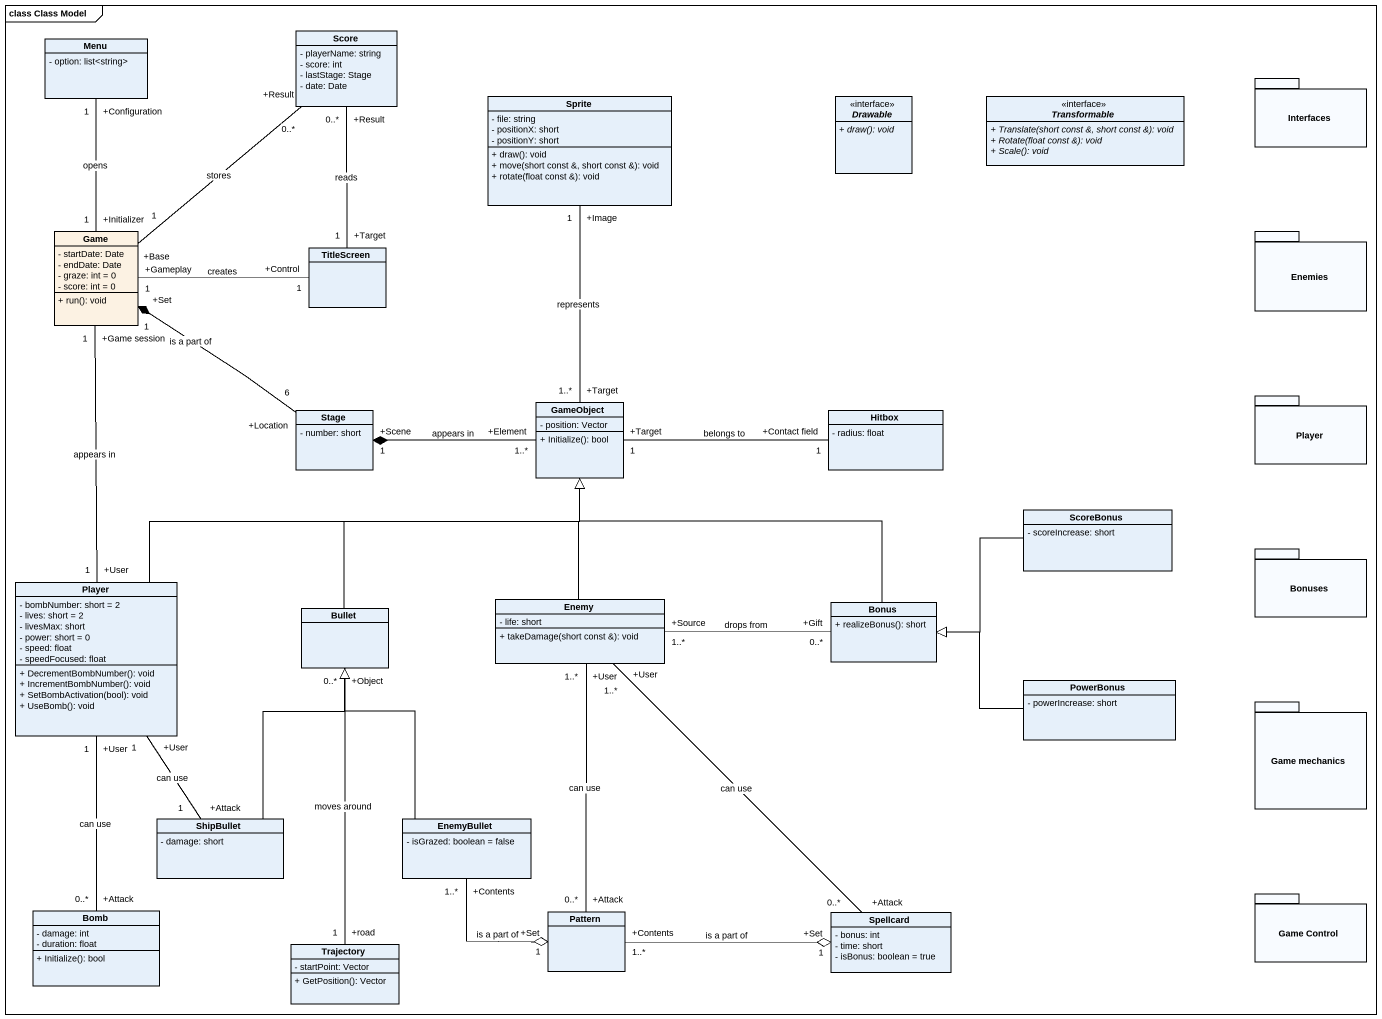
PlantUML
@startuml
mainframe class Class Model
hide circle
hide empty members
skinparam classAttributeIconSize 0
class Menu {
  - option: list<string>
}
class Score {
  - playerName: string
  - score: int
  - lastStage: Stage
  - date: Date
}
class Sprite {
  - file: string
  - positionX: short
  - positionY: short
  + draw(): void
  + move(short const &, short const &): void
  + rotate(float const &): void
}
interface Drawable <<interface>> {
  {abstract} + draw(): void
}
interface Transformable <<interface>> {
  {abstract} + Translate(short const &, short const &): void
  {abstract} + Rotate(float const &): void
  {abstract} + Scale(): void
}
package Interfaces {
}
class Game #FCF2E3 {
  - startDate: Date
  - endDate: Date
  - graze: int = 0
  - score: int = 0
  + run(): void
}
class TitleScreen
package Enemies {
}
class GameObject {
  - position: Vector
  + Initialize(): bool
}
package Player {
}
class Stage {
  - number: short
}
class Hitbox {
  - radius: float
}
class ScoreBonus {
  - scoreIncrease: short
}
package Bonuses {
}
class "Player" as Player_2 {
  - bombNumber: short = 2
  - lives: short = 2
  - livesMax: short
  - power: short = 0
  - speed: float
  - speedFocused: float
  + DecrementBombNumber(): void
  + IncrementBombNumber(): void
  + SetBombActivation(bool): void
  + UseBomb(): void
}
class Enemy {
  - life: short
  + takeDamage(short const &): void
}
class Bullet
class Bonus {
  + realizeBonus(): short
}
class PowerBonus {
  - powerIncrease: short
}
package "Game mechanics" as Game_mechanics {
}
class ShipBullet {
  - damage: short
}
class EnemyBullet {
  - isGrazed: boolean = false
}
class Bomb {
  - damage: int
  - duration: float
  + Initialize(): bool
}
package "Game Control" as Game_Control {
}
class Trajectory {
  - startPoint: Vector
  + GetPosition(): Vector
}
class Pattern
class Spellcard {
  - bonus: int
  - time: short
  - isBonus: boolean = true
}
Sprite "+Image\n1" -- "+Target\n1..*" GameObject : represents
Game "+Initializer\n1" -up- "+Configuration\n1" Menu : opens
Game "+Base\n1" -up- "+Result\n0..*" Score : stores
TitleScreen "+Target\n1" -up- "+Result\n0..*" Score : reads
TitleScreen "+Control\n1" -left- "+Gameplay\n1" Game : creates
GameObject "+Element\n1..*" -left-* "+Scene\n1" Stage : appears in
Stage "+Location\n6" -up-* "+Set\n1" Game : is a part of
Hitbox "+Contact field\n1" -left- "+Target\n1" GameObject : belongs to
ScoreBonus -left-|> Bonus
Player_2 "+User\n1" -up- "+Game session\n1" Game : appears in
Player_2 -right-|> GameObject
Player_2 "+User\n1" -- "+Attack\n1" ShipBullet : can use
Player_2 "+User\n1" -- "+Attack\n0..*" Bomb : can use
Enemy -up-|> GameObject
Enemy "+User\n1..*" -- "+Attack\n0..*" Pattern : can use
Enemy "+User\n1..*" -- "+Attack\n0..*" Spellcard : can use
Bullet -up-|> GameObject
Bullet "+Object\n0..*" -- "+road\n1" Trajectory : moves around
Bonus -up-|> GameObject
Bonus "+Gift\n0..*" -left- "+Source\n1..*" Enemy : drops from
PowerBonus -left-|> Bonus
ShipBullet -up-|> Bullet
EnemyBullet -up-|> Bullet
EnemyBullet "+Contents\n1..*" --o "+Set\n1" Pattern : is a part of
Pattern "+Contents\n1..*" -right-o "+Set\n1" Spellcard : is a part of
@enduml
